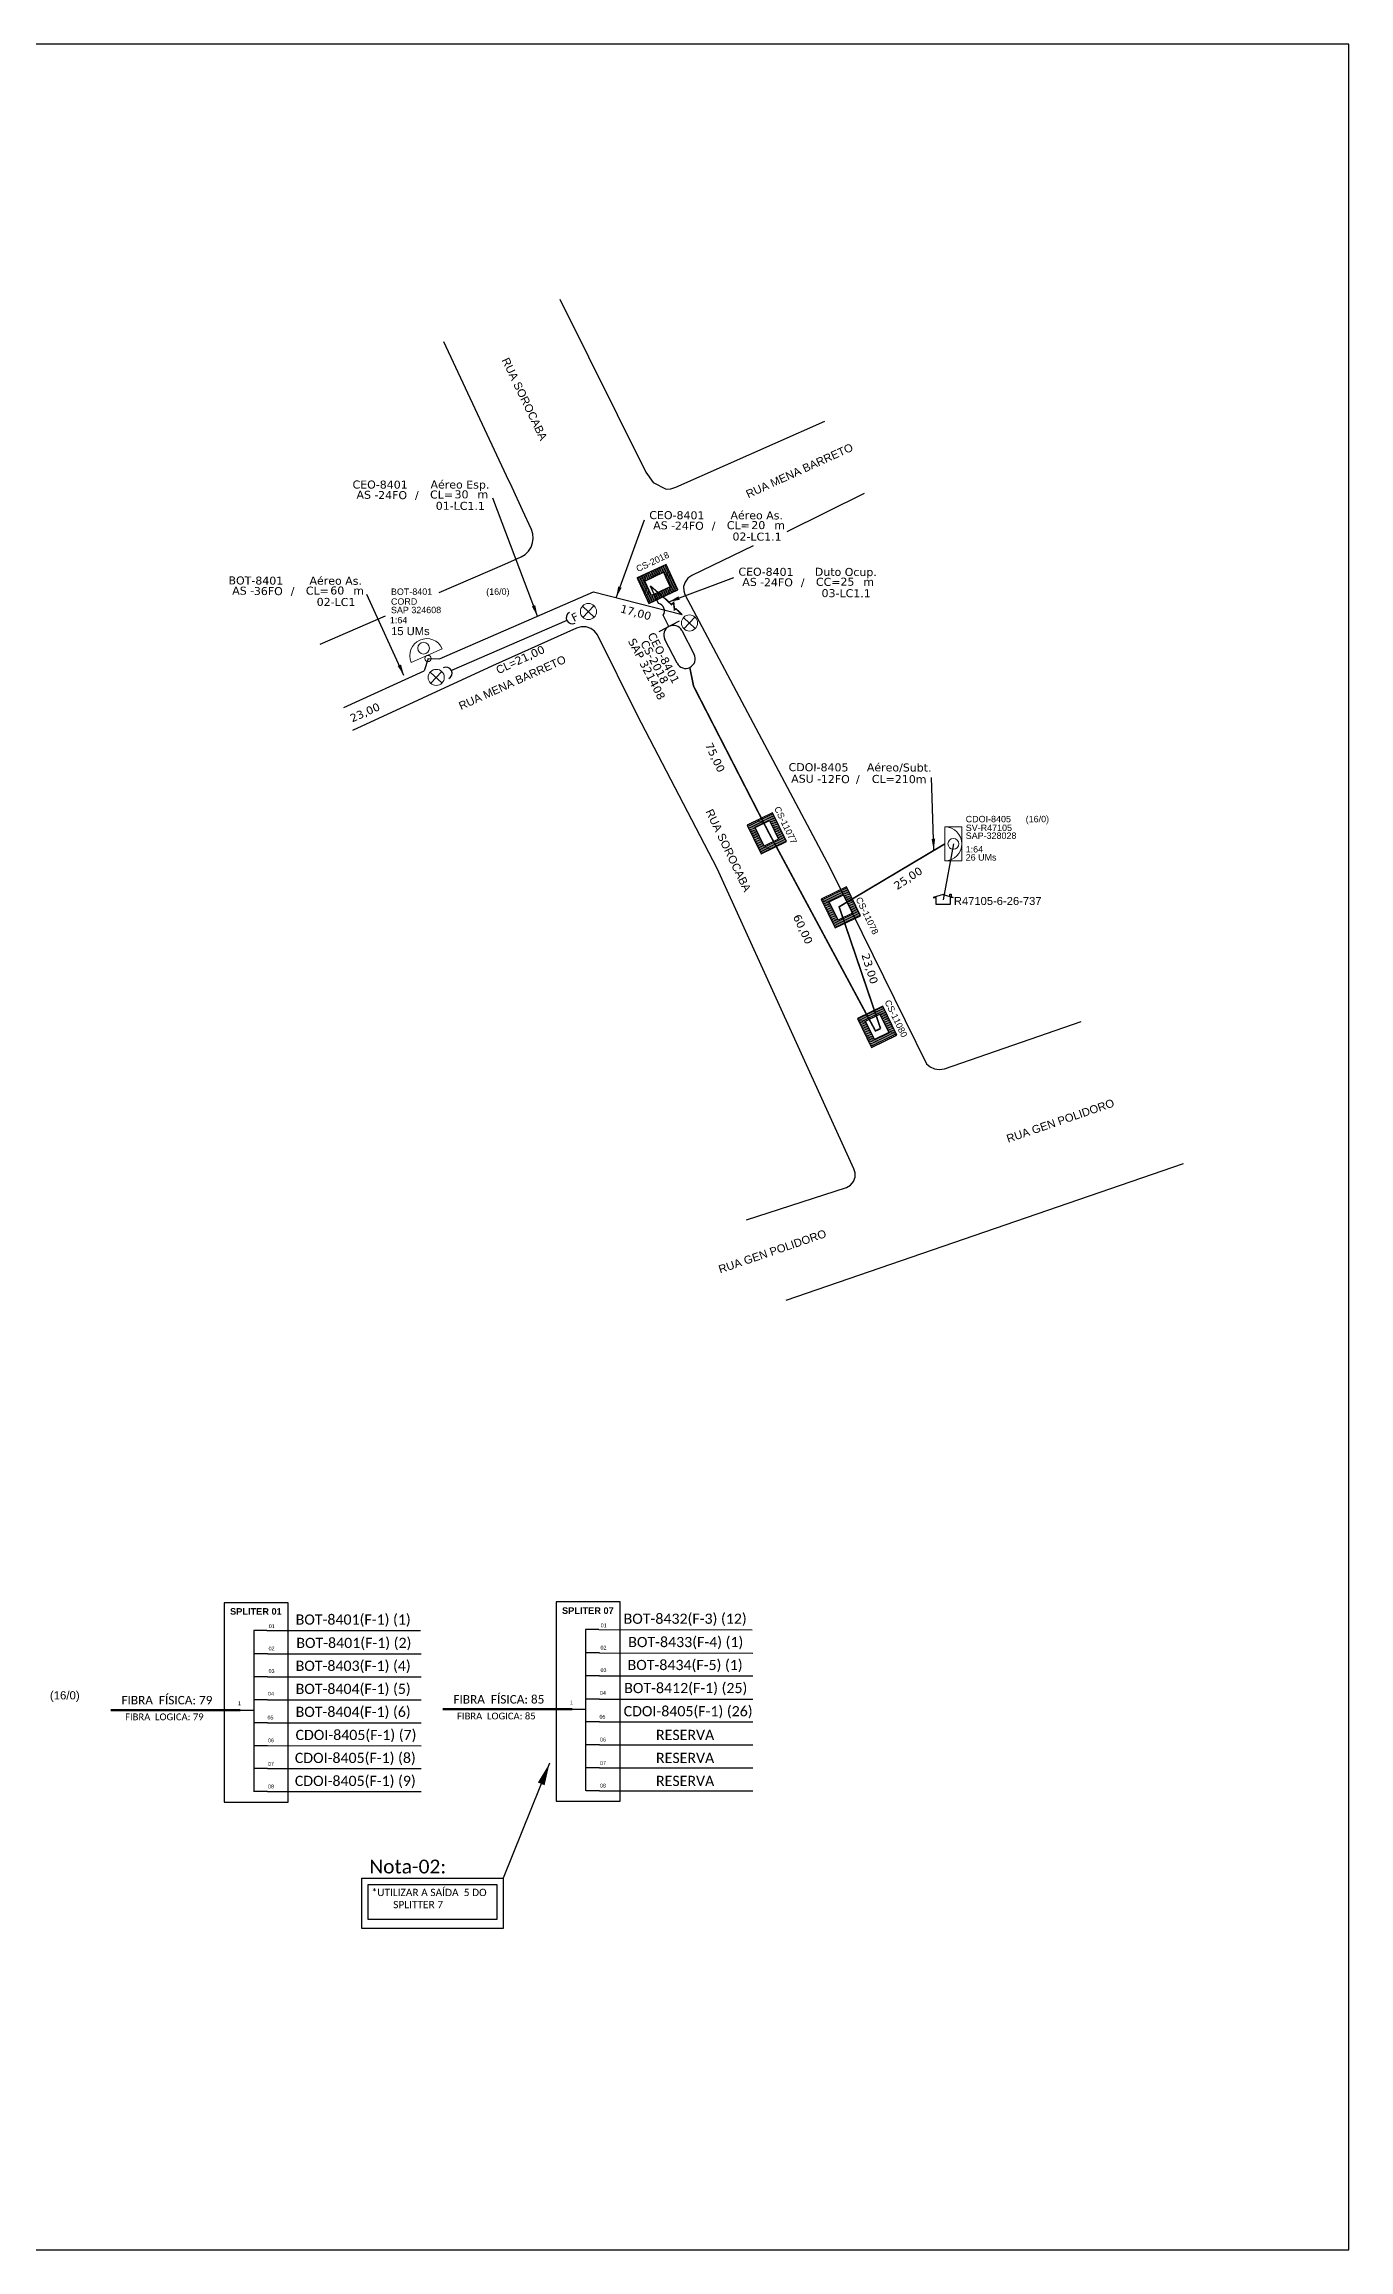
# Model space of a CAD drawing. Extents: x -4 to 837, y 1 to 595.
# Drawn here: x 486 to 837, y 1 to 595 of the extents above; entities that cross this region are included whole.
import ezdxf
from ezdxf.enums import TextEntityAlignment as Align

# ---------------------------------------------------------------- set-up
doc = ezdxf.new("R2010")
doc.units = 0
for name, color, linetype in [('10.1-Caixas Subterrâneas', 5, 'Continuous'), ('20.4-CEOS', 1, 'Continuous'), ('20.5-CEO', 1, 'Continuous'), ('CAP a instalar', 1, 'Continuous'), ('label_cabos', 7, 'Continuous'), ('medidas', 3, 'Continuous'), ('QUADRA', 7, 'Continuous'), ('Subida Lateral', 5, 'Continuous'), ('surveys', 7, 'Continuous'), ('surveys legendas', 7, 'Continuous')]:
    doc.layers.add(name, color=color, linetype=linetype)
for name, color, linetype, lineweight in [('10.4-Postes', 1, 'Continuous', 0), ("20.0-LEGENDA DOS CDO'S", 1, 'Continuous', 0), ('20.1-CDO_INTERIOR', 1, 'Continuous', 0), ('20.2-CDO_POSTE', 1, 'Continuous', 5), ('20.6-CORDOALHA_SUPORTE', 7, 'Continuous', 25), ('CORDOALHA_SUPORTE', 7, 'Continuous', 25), ('Segmento Logradouro Texto', 238, 'Continuous', 0)]:
    doc.layers.add(name, color=color, linetype=linetype, lineweight=lineweight)
doc.layers.add('DROP DE CLIENTE', color=140, linetype='Continuous', plot=False)
doc.styles.add('ARIAL', font='arial.ttf')
doc.styles.add('DIGICADE', font='arial.ttf')
doc.styles.add('MtXpl_Calibri', font='calibri.ttf')
doc.styles.add('ROMANS', font='arial.ttf')
doc.styles.add('siredit', font='verdana.ttf')
doc.styles.add('WMF-Calibri0', font='calibri.ttf')
doc.linetypes.add('FENCELINE1', pattern='A,0.25,-0.1,[133,ltypeshp.shx,S=0.1,R=0,X=-0.1,Y=0],-0.1,1', length=1.45)
doc.dimstyles.new('CC', dxfattribs={"dimtxt": 1, "dimasz": 2, "dimexe": 0.18, "dimexo": 0.0625, "dimgap": 0.09, "dimtad": 0, "dimdec": 0, "dimrnd": 1, "dimzin": 0, "dimdsep": 46, "dimtxsty": 'siredit', "dimblk": 'NONE', "dimcen": 0, "dimse1": 1, "dimse2": 1, "dimsd1": 1, "dimsd2": 1, "dimclrt": 7, "dimadec": 0, "dimazin": 0, "dimtfac": 1, "dimtdec": 0, "dimtofl": 0, "dimtmove": 0, "dimatfit": 3, "dimfxl": 0, "dimtolj": 1, "dimtzin": 0, "dimarcsym": 0})
doc.dimstyles.get("Standard").update_dxf_attribs({"dimtxt": 0.18, "dimasz": 0.18, "dimexe": 0.18, "dimexo": 0.0625, "dimgap": 0.09, "dimtad": 0, "dimtih": 1, "dimtoh": 1, "dimdec": 4, "dimzin": 0, "dimdsep": 46, "dimtxsty": 'Standard', "dimcen": 0.09, "dimadec": 0, "dimazin": 0, "dimtfac": 1, "dimtdec": 4, "dimtofl": 0, "dimtmove": 0, "dimatfit": 3, "dimfxl": 0, "dimtolj": 1, "dimtzin": 0, "dimarcsym": 0})

# ---------------------------------------------------------------- blocks, each defined once
blk = doc.blocks.new('SURVEY_SURVEY')
for p, q in [((0, 0.0000127), (-0.0000126, 0.000009)), ((-0.0000126, 0.000009), (-0.0000086, 0.000009)), ((-0.0000086, 0), (-0.0000086, 0.000009)), ((0.0000086, 0), (-0.0000086, 0)), ((0, 0.0000127), (0.0000126, 0.000009)), ((0.0000084, 0.0000132), (0.0000098, 0.0000132)), ((0.0000084, 0.0000103), (0.0000084, 0.0000132)), ((0.0000126, 0.000009), (0.0000086, 0.000009)), ((0.0000086, 0.000009), (0.0000086, 0)), ((0.0000098, 0.0000132), (0.0000098, 0.0000099))]:
    blk.add_line(p, q)
blk = doc.blocks.new('*X8')
at = {"color": 0, "linetype": 'Continuous'}
for p, q in [((-1.25, 0.34099), (-0.49099, 1.1)), ((-1.25, 0.517767), (-0.667767, 1.1)), ((-1.25, 0.694544), (-0.844544, 1.1)), ((-1.25, 0.87132), (-1.02132, 1.1)), ((-1.25, 1.048097), (-1.198097, 1.1)), ((-1.25, 0.164214), (-0.8035, 0.610714)), ((-1.25, -0.012563), (-0.8035, 0.433937)), ((-1.25, -0.18934), (-0.8035, 0.25716)), ((-1.25, -0.366117), (-0.8035, 0.080383)), ((-0.789214, 0.625), (-0.314214, 1.1)), ((-0.612437, 0.625), (-0.137437, 1.1)), ((-0.43566, 0.625), (0.03934, 1.1)), ((-0.258883, 0.625), (0.216117, 1.1)), ((-0.082107, 0.625), (0.392893, 1.1)), ((0.09467, 0.625), (0.56967, 1.1)), ((0.271447, 0.625), (0.746447, 1.1)), ((0.448223, 0.625), (0.923223, 1.1)), ((0.625, 0.625), (1.1, 1.1)), ((0.801777, 0.625), (1.25, 1.073223)), ((0.8035, 0.449947), (1.25, 0.896447)), ((0.8035, 0.27317), (1.25, 0.71967)), ((0.8035, 0.096393), (1.25, 0.542893)), ((0.8035, -0.080383), (1.25, 0.366117)), ((0.8035, -0.25716), (1.25, 0.18934)), ((0.8035, -0.433937), (1.25, 0.012563)), ((-1.25, -0.542893), (-0.8035, -0.096393)), ((-1.25, -0.71967), (-0.8035, -0.27317)), ((-1.25, -0.896447), (-0.8035, -0.449947)), ((-1.25, -1.073223), (-0.801777, -0.625)), ((-1.1, -1.1), (-0.625, -0.625)), ((-0.923223, -1.1), (-0.448223, -0.625)), ((-0.746447, -1.1), (-0.271447, -0.625)), ((-0.56967, -1.1), (-0.09467, -0.625)), ((-0.392893, -1.1), (0.082107, -0.625)), ((-0.216117, -1.1), (0.258883, -0.625)), ((-0.03934, -1.1), (0.43566, -0.625)), ((0.137437, -1.1), (0.612437, -0.625)), ((0.314214, -1.1), (0.789214, -0.625)), ((0.49099, -1.1), (1.25, -0.34099)), ((0.667767, -1.1), (1.25, -0.517767)), ((0.8035, -0.610714), (1.25, -0.164214)), ((0.844544, -1.1), (1.25, -0.694544)), ((1.02132, -1.1), (1.25, -0.87132)), ((1.198097, -1.1), (1.25, -1.048097))]:
    blk.add_line(p, q, dxfattribs=at)
blk = doc.blocks.new('MANHOLE_MQ')
at = {"color": 0, "linetype": 'Continuous'}
for p, q in [((0.00000623, 0.00000569), (-0.00000627, 0.00000569)), ((-0.00000627, 0.00000569), (-0.00000627, -0.00000531)), ((-0.00000404, 0.00000331), (0.00000399, 0.00000331)), ((-0.00000404, -0.00000294), (-0.00000404, 0.00000331)), ((0.00000399, 0.00000331), (0.00000399, -0.00000294)), ((0.00000623, -0.00000531), (0.00000623, 0.00000569)), ((-0.00000627, -0.00000531), (0.00000623, -0.00000531)), ((0.00000399, -0.00000294), (-0.00000404, -0.00000294)), ((0.00000399, -0.00000294), (0.00000399, -0.00000294))]:
    blk.add_line(p, q, dxfattribs=at)
at = {"color": 0, "linetype": 'Continuous', "xscale": 5e-06, "yscale": 5e-06, "zscale": 1e-05}
blk.add_blockref('*X8', (-0.00000002, 0.00000019), dxfattribs=at)
blk = doc.blocks.new('Inst CDOE-16 CAIXA DIST OPT CDOE 48F_16D C_SPL_2_1_8')
at = {"layer": "20.0-LEGENDA DOS CDO'S", "color": 0, "style": 'ARIAL'}
for tag, p, height in [('FID', (0.12, 5.25), 0.8), ('SAP', (0.12, 2.96), 0.8), ('CORDOALHA', (0.12, 4.02), 0.8), ('1:XX', (-0.01, 1.7), 0.8), ('UMS', (0.14, 0.22), 1)]:
    blk.add_attdef(tag, p, '', height=height, rotation=0.118, dxfattribs=at)
at = {"layer": "20.0-LEGENDA DOS CDO'S", "color": 0}
for tag, p, style, flags in [('ID_ATIVIDADE', (0.12, 6.47), 'ARIAL', 3), ('FATOR', (7.92, 6.47), 'ARIAL', 1), ('QTDE', (0.1, -1.17), 'DIGICADE', 3)]:
    blk.add_attdef(tag, p, '', height=0.8, rotation=0.118, dxfattribs=dict(at, style=style, flags=flags))
at = {"layer": "20.0-LEGENDA DOS CDO'S", "color": 0, "style": 'ARIAL'}
blk.add_attdef('FIBRAS_UTILIZADAS', text='', height=0.8, rotation=0.118, dxfattribs=at).set_placement((13.48, 5.26), align=Align.CENTER)
blk = doc.blocks.new('Inst CORD ALUMINIO 4.8 MM 3F(sem recursos)')
at = {"layer": '20.6-CORDOALHA_SUPORTE', "color": 0, "lineweight": 0, "style": 'ROMANS'}
blk.add_attdef('LANCE', text='', height=1, dxfattribs=at).set_placement((-0.54, -2.21), align=Align.RIGHT)
at = {"layer": '20.6-CORDOALHA_SUPORTE', "color": 0, "style": 'siredit'}
blk.add_attdef('QTDE', (-0.54, -2.21), '', height=1, rotation=359.69, dxfattribs=at)
at = {"layer": '20.6-CORDOALHA_SUPORTE', "color": 0, "lineweight": 0, "style": 'ROMANS'}
for tag, p, flags in [('FATOR', (-5.2, -4.44), 3), ('FID', (-5.2, -8.9), 1), ('ID_ATIVIDADE', (-5.2, -6.67), 3)]:
    blk.add_attdef(tag, p, '', height=1, dxfattribs=dict(at, flags=flags))
blk = doc.blocks.new('*U68')
at = {"color": 0}
blk.add_line((2.14, -0.58), (-2.1, -0.68), dxfattribs=at)
for centre, radius in [((0, 0.38), 0.733), ((0.03, -1.03), 0.393)]:
    blk.add_circle(centre, radius, dxfattribs=at)
blk.add_arc((0.02, -0.63), 2.12, 1.3782, 181.3782, dxfattribs=at)
blk = doc.blocks.new('Inst CB ESP CFOA-SM-AS-80-TS-24')
at = {"layer": 'label_cabos', "color": 0, "style": 'siredit'}
for tag, flags, p in [('ID_ATIVIDADE', 3, (1.31, 2.67)), ('FATOR', 1, (11.56, 2.55))]:
    blk.add_attdef(tag, text='', height=1, rotation=359.69, dxfattribs=dict(at, flags=flags)).set_placement(p, align=Align.MIDDLE_CENTER)
for tag, p in [('TIPO_CABO', (1.76, 0)), ('DESTINO_CABO', (3.13, 1.26)), ('CABO', (4.69, -0.05)), ('/', (7.71, -0.05)), ('LANCE', (10.81, 0)), ('TIPO_CABO', (13.11, 1.24)), ('UND', (15.96, 0)), ('FID', (13.15, -1.41))]:
    blk.add_attdef(tag, text='', height=1, rotation=359.69, dxfattribs=at).set_placement(p, align=Align.MIDDLE_CENTER)
blk.add_attdef('QTDE', (12.43, -0.47), '', height=1, rotation=359.69, dxfattribs=at)
blk = doc.blocks.new('Inst CB AS CFOA-SM-AS-80-TS-24')
at = {"layer": 'label_cabos', "color": 0, "style": 'siredit'}
for tag, flags, p in [('ID_ATIVIDADE', 3, (1.31, 2.67)), ('FATOR', 1, (11.56, 2.55))]:
    blk.add_attdef(tag, text='', height=1, rotation=359.69, dxfattribs=dict(at, flags=flags)).set_placement(p, align=Align.MIDDLE_CENTER)
for tag, p in [('TIPO_CABO', (1.76, 0)), ('DESTINO_CABO', (3.13, 1.26)), ('CABO', (4.69, -0.05)), ('/', (7.71, -0.05)), ('LANCE', (10.81, 0)), ('TIPO_CABO', (13.11, 1.24)), ('UND', (15.96, 0)), ('FID', (13.15, -1.41))]:
    blk.add_attdef(tag, text='', height=1, rotation=359.69, dxfattribs=at).set_placement(p, align=Align.MIDDLE_CENTER)
blk.add_attdef('QTDE', (12.43, -0.47), '', height=1, rotation=359.69, dxfattribs=at)
blk = doc.blocks.new('Inst CB DT OCUP CFOA-SM-AS-80-TS-24')
at = {"layer": 'label_cabos', "color": 0, "style": 'siredit'}
for tag, flags, p in [('ID_ATIVIDADE', 3, (1.31, 2.67)), ('FATOR', 1, (11.56, 2.55))]:
    blk.add_attdef(tag, text='', height=1, rotation=359.69, dxfattribs=dict(at, flags=flags)).set_placement(p, align=Align.MIDDLE_CENTER)
for tag, p in [('TIPO_CABO', (1.76, 0)), ('DESTINO_CABO', (3.13, 1.26)), ('CABO', (4.69, -0.05)), ('/', (7.71, -0.05)), ('LANCE', (10.91, 0)), ('TIPO_CABO', (13.11, 1.24)), ('UND', (15.96, 0)), ('FID', (13.15, -1.41))]:
    blk.add_attdef(tag, text='', height=1, rotation=359.69, dxfattribs=at).set_placement(p, align=Align.MIDDLE_CENTER)
blk.add_attdef('QTDE', (12.43, -0.47), '', height=1, rotation=359.69, dxfattribs=at)
blk = doc.blocks.new('Inst CB AS CFOA-SM-AS-80-TS-36')
at = {"layer": 'label_cabos', "color": 0, "style": 'siredit'}
for tag, flags, p in [('ID_ATIVIDADE', 3, (1.31, 2.67)), ('FATOR', 1, (11.56, 2.55))]:
    blk.add_attdef(tag, text='', height=1, rotation=359.69, dxfattribs=dict(at, flags=flags)).set_placement(p, align=Align.MIDDLE_CENTER)
for tag, p in [('TIPO_CABO', (1.76, 0)), ('DESTINO_CABO', (3.13, 1.26)), ('CABO', (4.69, -0.05)), ('/', (7.71, -0.05)), ('LANCE', (10.81, 0)), ('TIPO_CABO', (13.11, 1.24)), ('UND', (15.96, 0)), ('FID', (13.15, -1.41))]:
    blk.add_attdef(tag, text='', height=1, rotation=359.69, dxfattribs=at).set_placement(p, align=Align.MIDDLE_CENTER)
blk.add_attdef('QTDE', (12.43, -0.47), '', height=1, rotation=359.69, dxfattribs=at)
blk = doc.blocks.new('_None')
blk = doc.blocks.new('LEGENDA DOS CABOS')
at = {"layer": 'label_cabos', "color": 0, "style": 'siredit'}
for tag, p in [('TIPO_CABO', (2.74, 0.52)), ('ID', (4.24, 1.63)), ('CABO', (6.16, 0.47)), ('/', (9.19, 0.47)), ('METROS', (14.36, 0.47)), ('XX', (14.31, 1.67))]:
    blk.add_attdef(tag, text='', height=1, rotation=359.69, dxfattribs=at).set_placement(p, align=Align.MIDDLE_CENTER)
blk = doc.blocks.new('POLE_POLE')
at = {"color": 1}
for p, q in [((-0.0000033, 0.0000125), (0.0000083, 0.0000017)), ((0.0000079, 0.0000128), (-0.0000029, 0.0000013))]:
    blk.add_line(p, q, dxfattribs=at)
blk.add_circle((0.0000026, 0.0000072), 0.00000805, dxfattribs=at)

msp = doc.modelspace()

# ---------------------------------------------------------------- linework, layer by layer
for p, q in [((837.17, 595.26), (-3.83, 595.26)), ((837.17, 1.26), (837.17, 595.26)), ((-3.83, 1.26), (837.17, 1.26))]:
    msp.add_line(p, q)
at = {"color": 7, "linetype": 'Continuous'}
for p, q in [((542.23, 168.06), (542.23, 124.63)), ((545.74, 168.06), (542.23, 168.06)), ((631.62, 168.29), (631.62, 124.86)), ((635.14, 168.29), (631.62, 168.29)), ((545.92, 161.78), (542.4, 161.78)), ((635.32, 162), (631.8, 162)), ((545.92, 155.59), (542.4, 155.59)), ((635.32, 155.81), (631.8, 155.81)), ((545.92, 149.36), (542.4, 149.36)), ((635.32, 149.59), (631.8, 149.59)), ((538.58, 146.63), (542.21, 146.63)), ((545.92, 143.2), (542.4, 143.2)), ((627.97, 146.86), (631.61, 146.86)), ((635.32, 143.43), (631.8, 143.43)), ((545.92, 137.04), (542.4, 137.04)), ((635.32, 137.26), (631.8, 137.26)), ((545.92, 130.85), (542.4, 130.85)), ((635.32, 131.07), (631.8, 131.07)), ((635.32, 124.89), (631.8, 124.89)), ((545.92, 124.67), (542.4, 124.67))]:
    msp.add_line(p, q, dxfattribs=at)
at = {"color": 10, "linetype": 'Continuous'}
for p, q in [((545.74, 168.06), (587.12, 168.05)), ((635.14, 168.29), (676.51, 168.27)), ((545.92, 161.78), (587.29, 161.76)), ((635.32, 162), (676.69, 161.99)), ((545.92, 155.6), (587.29, 155.59)), ((635.32, 155.82), (676.69, 155.81)), ((545.92, 149.38), (587.29, 149.38)), ((635.32, 149.6), (676.69, 149.6)), ((545.92, 143.21), (587.29, 143.2)), ((635.32, 143.44), (676.69, 143.43)), ((545.92, 137.05), (587.29, 137.04)), ((635.32, 137.27), (676.69, 137.26)), ((545.92, 130.86), (587.29, 130.85)), ((635.32, 131.08), (676.69, 131.07)), ((635.32, 124.89), (676.69, 124.88)), ((545.92, 124.67), (587.29, 124.66))]:
    msp.add_line(p, q, dxfattribs=at)
at = {"color": 1, "linetype": 'Continuous', "lineweight": 60}
for p, q in [((538.58, 146.63), (503.79, 146.63)), ((627.97, 146.86), (593.19, 146.86))]:
    msp.add_line(p, q, dxfattribs=at)
at = {"color": 7}
for points in [[(534.26, 121.85), (551.54, 121.85), (551.54, 175.51), (534.26, 175.51)], [(623.65, 122.07), (640.93, 122.07), (640.93, 175.73), (623.65, 175.73)]]:
    msp.add_lwpolyline(points, close=True, dxfattribs=at)
at = {"color": 1}
for points in [[(571.36, 101.36), (609.38, 101.36), (609.38, 87.82), (571.36, 87.82)], [(573.05, 99.68), (607.7, 99.68), (607.7, 90.2), (573.05, 90.2)]]:
    msp.add_lwpolyline(points, close=True, dxfattribs=at)
at = {"layer": '20.1-CDO_INTERIOR', "color": 1, "lineweight": 18}
msp.add_lwpolyline([(732.94, 375.31), (732.94, 384.47), (728.36, 384.47), (728.36, 375.31)], close=True, dxfattribs=at)
msp.add_circle((730.65, 379.89), 1.47, dxfattribs=at)
msp.add_arc((728.36, 379.89), 4.58, 270.04041, 90.04041, dxfattribs=at)
at = {"layer": '20.5-CEO', "color": 5}
for p, q in [((656.25, 428.54), (652.94, 434.97)), ((657.52, 437.33), (660.84, 430.9))]:
    msp.add_line(p, q, dxfattribs=at)
msp.add_lwpolyline([(656.81, 439.86), (651.29, 437.02)], dxfattribs=at)
for centre, start, end in [((655.23, 436.15), 27.24393, 207.24393), ((658.54, 429.72), 207.24393, 27.24393)]:
    msp.add_arc(centre, 2.58, start, end, dxfattribs=at)
at = {"layer": 'CAP a instalar', "color": 7, "linetype": 'FENCELINE1', "ltscale": 5}
for p, q in [((592.29, 429.76), (633.77, 447.73)), ((633.77, 447.73), (657.63, 441.64)), ((653.24, 445.72), (649.12, 449.26)), ((651.28, 444.62), (649.12, 449.26)), ((654.05, 438.44), (652.52, 441.48)), ((657.63, 441.64), (657.63, 441.64)), ((589.18, 429.81), (588.14, 426.48)), ((589.18, 429.81), (592.29, 429.76)), ((566.5, 416.59), (588.14, 426.48))]:
    msp.add_line(p, q, dxfattribs=at)
at = {"layer": 'CAP a instalar', "linetype": 'FENCELINE1', "ltscale": 5, "const_width": 0.431}
for points in [[(659.67, 427.4), (660.68, 422.37), (680.74, 383.29), (709.67, 329.52), (711.05, 330.15)], [(711.05, 330.15), (711.05, 330.15), (699.89, 362.94), (728.36, 379.89)]]:
    msp.add_lwpolyline(points, dxfattribs=at)
at = {"layer": 'CAP a instalar', "color": 7, "linetype": 'FENCELINE1', "ltscale": 5}
msp.add_arc((650.82, 442.62), 2.04, 326.00009, 77.00527, dxfattribs=at)
at = {"layer": 'CORDOALHA_SUPORTE'}
msp.add_line((626.59, 440), (595.49, 426.59), dxfattribs=at)
for centre, start, end in [((628.04, 440.76), 117.62633, 297.62633), ((594.02, 425.86), 296.62753, 116.62753)]:
    msp.add_arc(centre, 1.64, start, end, dxfattribs=at)
at = {"layer": 'DROP DE CLIENTE'}
msp.add_lwpolyline([(730.65, 379.89), (727.87, 364.8)], dxfattribs=at)
at = {"layer": 'QUADRA'}
for points in [[(624.68, 526.6), (647.86, 479.99), (649.83, 477.21), (653.28, 475.4), (654.56, 475.53), (655.94, 475.96), (696.03, 493.72)], [(674.92, 278.64), (701.83, 287.33), (702.91, 288), (703.72, 288.97), (704.17, 290.12), (704.22, 291.33), (703.89, 292.41), (667.03, 373.22), (645.52, 414.65), (634.81, 436.15), (634.04, 437.15), (633, 437.88), (631.75, 438.3), (630.45, 438.32), (629.17, 437.96), (606.55, 427.79), (568.82, 410.44)]]:
    msp.add_lwpolyline(points, dxfattribs=at)
at = {"layer": 'QUADRA', "color": 4}
for points in [[(624.68, 526.6), (647.86, 479.99), (649.83, 477.21), (653.28, 475.4), (654.56, 475.53), (655.94, 475.96), (696.03, 493.72)], [(610.34, 478.99), (593.39, 515.05)], [(592.17, 447.55), (609.88, 455.21), (614.27, 457.15), (615.33, 457.84), (616.24, 458.75), (616.92, 459.79), (617.35, 460.94), (617.5, 462.15), (617.4, 463.37), (617.01, 464.54), (614.62, 469.75), (611.81, 475.86), (610.34, 478.99)], [(706.63, 474.27), (685.83, 463.95)], [(676.73, 460.11), (660.21, 452.13), (659.15, 451.4), (658.41, 450.39), (658, 449.24), (658.02, 448.02), (658.35, 447.07), (658.35, 447.07), (697.35, 373.56), (723.43, 320.68)], [(560.08, 433.68), (577.75, 441.32)], [(674.92, 278.64), (701.83, 287.33), (702.91, 288), (703.72, 288.97), (704.17, 290.12), (704.22, 291.33), (703.89, 292.41), (667.03, 373.22), (645.52, 414.65), (634.81, 436.15), (634.04, 437.15), (633, 437.88), (631.75, 438.3), (630.45, 438.32), (629.17, 437.96), (606.55, 427.79), (568.82, 410.44)], [(723.43, 320.68), (723.43, 320.68), (724.37, 319.84), (725.53, 319.28), (726.84, 319.1), (728.26, 319.35), (765.07, 332.05)], [(792.57, 293.72), (685.55, 256.9)]]:
    msp.add_lwpolyline(points, dxfattribs=at)
at = {"layer": 'Subida Lateral', "color": 5, "const_width": 0.431}
msp.add_lwpolyline([(653.24, 445.74), (654.73, 444.34), (655.32, 444.87), (655.54, 442.93), (655.93, 443.19), (657.59, 441.62)], dxfattribs=at)

# ---------------------------------------------------------------- block references
at = {"color": 3, "lineweight": 0, "xscale": 2.155198647187053, "yscale": 2.155198647187053, "zscale": 2.155198647187053, "rotation": 25.25316339457389}
msp.add_blockref('Inst CORD ALUMINIO 4.8 MM 3F(sem recursos)', (612.22, 432.74), dxfattribs=at).add_auto_attribs({'QTDE': '21,00', 'LANCE': 'CL='})
at = {"layer": '10.1-Caixas Subterrâneas', "color": 30, "xscale": 689205.7044386644}
for p, yscale, zscale, rotation in [((651.04, 449.79), 689205.7044386646, 689205.7044386644, 25.03790288211965), ((680.52, 382.79), 689205.7044386645, 689205.7044386645, 115.8011527162112), ((700.45, 362.84), 689205.7044386645, 689205.7044386645, 115.8011527162112), ((710.25, 330.69), 689205.7044386645, 689205.7044386645, 115.8011527162112)]:
    msp.add_blockref('MANHOLE_MQ', p, dxfattribs=dict(at, yscale=yscale, zscale=zscale, rotation=rotation))
at = {"layer": '10.4-Postes', "xscale": 270100.2695920331, "yscale": 270100.2695920331, "zscale": 270100.2695920331}
for p in [(631.67, 440.51), (658.88, 437.44), (590.68, 422.77)]:
    msp.add_blockref('POLE_POLE', p, dxfattribs=at)
at = {"layer": "20.0-LEGENDA DOS CDO'S", "color": 7, "lineweight": 0, "xscale": 2.155198647187053, "yscale": 2.155198647187053, "zscale": 2.155198647187053}
msp.add_blockref('Inst CDOE-16 CAIXA DIST OPT CDOE 48F_16D C_SPL_2_1_8', (578.93, 435.62), dxfattribs=at).add_auto_attribs({'FID': 'BOT-8401', 'CORDOALHA': 'CORD', 'SAP': 'SAP 324608', '1:XX': '1:64', 'UMS': '15 UMs', 'FIBRAS_UTILIZADAS': '(16/0)'})
at = {"layer": '20.2-CDO_POSTE', "color": 7, "xscale": 2.155198647187053, "yscale": 2.155198647187053, "zscale": 2.155198647187053, "rotation": 22.47566688143282}
msp.add_blockref('*U68', (588.28, 431.83), dxfattribs=at)
at = {"layer": 'label_cabos'}
ref = msp.add_blockref('Inst CB ESP CFOA-SM-AS-80-TS-24', (569.53, 473.9), dxfattribs=dict(at, xscale=2.155198647187053, yscale=2.155198647187053, zscale=2.155198647187053, rotation=0.1315642785740554))
ref.add_attrib('DESTINO_CABO', 'CEO-8401', dxfattribs={"color": 0, "height": 2.155, "rotation": 359.82157, "style": 'siredit'}).set_placement((576.27, 476.64), align=Align.MIDDLE_CENTER)
ref.add_attrib('TIPO_CABO', 'Aéreo Esp.', dxfattribs={"color": 0, "height": 2.155, "rotation": 359.82157, "style": 'siredit'}).set_placement((597.77, 476.65), align=Align.MIDDLE_CENTER)
ref.add_attrib('CABO', '24FO', dxfattribs={"color": 0, "height": 2.155, "rotation": 359.82157, "style": 'siredit'}).set_placement((579.63, 473.81), align=Align.MIDDLE_CENTER)
ref.add_attrib('/', '/', dxfattribs={"color": 0, "height": 2.16, "rotation": 359.82157, "style": 'siredit'}).set_placement((586.15, 473.83), align=Align.MIDDLE_CENTER)
ref.add_attrib('TIPO_CABO', 'AS - ', dxfattribs={"color": 0, "height": 2.155, "rotation": 359.82157, "style": 'siredit'}).set_placement((573.33, 473.9), align=Align.MIDDLE_CENTER)
ref.add_attrib('FID', '01-LC1.1', dxfattribs={"color": 0, "height": 2.155, "rotation": 359.82157, "style": 'siredit'}).set_placement((597.87, 470.92), align=Align.MIDDLE_CENTER)
ref.add_attrib('LANCE', 'CL=', dxfattribs={"color": 0, "height": 2.155, "rotation": 359.82157, "style": 'siredit'}).set_placement((592.82, 473.96), align=Align.MIDDLE_CENTER)
ref.add_attrib('QTDE', '30', (596.32, 472.94), dxfattribs={"color": 0, "height": 2.155, "rotation": 359.82157, "style": 'siredit'})
ref.add_attrib('UND', 'm', dxfattribs={"color": 0, "height": 2.16, "rotation": 359.82157, "style": 'siredit'}).set_placement((603.93, 473.99), align=Align.MIDDLE_CENTER)
ref = msp.add_blockref('Inst CB AS CFOA-SM-AS-80-TS-24', (649.44, 465.68), dxfattribs=dict(at, xscale=2.155198647187053, yscale=2.155198647187053, zscale=2.155198647187053))
ref.add_attrib('DESTINO_CABO', 'CEO-8401', dxfattribs={"color": 0, "height": 2.155, "rotation": 359.69001, "style": 'siredit'}).set_placement((656.19, 468.4), align=Align.MIDDLE_CENTER)
ref.add_attrib('TIPO_CABO', 'Aéreo As.', dxfattribs={"color": 0, "height": 2.155, "rotation": 359.69001, "style": 'siredit'}).set_placement((677.69, 468.37), align=Align.MIDDLE_CENTER)
ref.add_attrib('CABO', '24FO', dxfattribs={"color": 0, "height": 2.155, "rotation": 359.69001, "style": 'siredit'}).set_placement((659.54, 465.57), align=Align.MIDDLE_CENTER)
ref.add_attrib('/', '/', dxfattribs={"color": 0, "height": 2.16, "rotation": 359.69001, "style": 'siredit'}).set_placement((666.07, 465.57), align=Align.MIDDLE_CENTER)
ref.add_attrib('TIPO_CABO', 'AS - ', dxfattribs={"color": 0, "height": 2.155, "rotation": 359.69001, "style": 'siredit'}).set_placement((653.24, 465.67), align=Align.MIDDLE_CENTER)
ref.add_attrib('FID', '02-LC1.1', dxfattribs={"color": 0, "height": 2.155, "rotation": 359.69001, "style": 'siredit'}).set_placement((677.78, 462.63), align=Align.MIDDLE_CENTER)
ref.add_attrib('LANCE', 'CL=', dxfattribs={"color": 0, "height": 2.155, "rotation": 359.69001, "style": 'siredit'}).set_placement((672.74, 465.69), align=Align.MIDDLE_CENTER)
ref.add_attrib('QTDE', '20', (676.23, 464.66), dxfattribs={"color": 0, "height": 2.155, "rotation": 359.69001, "style": 'siredit'})
ref.add_attrib('UND', 'm', dxfattribs={"color": 0, "height": 2.16, "rotation": 359.69001, "style": 'siredit'}).set_placement((683.85, 465.69), align=Align.MIDDLE_CENTER)
at = {"layer": 'label_cabos', "color": 0, "lineweight": 0}
ref = msp.add_blockref('Inst CB AS CFOA-SM-AS-80-TS-36', (536.06, 448.08), dxfattribs=dict(at, xscale=2.155198647187053, yscale=2.155198647187053, zscale=2.155198647187053))
ref.add_attrib('DESTINO_CABO', 'BOT-8401', dxfattribs={"color": 0, "height": 2.155, "rotation": 359.69001, "style": 'siredit'}).set_placement((542.81, 450.8), align=Align.MIDDLE_CENTER)
ref.add_attrib('TIPO_CABO', 'Aéreo As.', dxfattribs={"color": 0, "height": 2.155, "rotation": 359.69001, "style": 'siredit'}).set_placement((564.31, 450.76), align=Align.MIDDLE_CENTER)
ref.add_attrib('CABO', '36FO', dxfattribs={"color": 0, "height": 2.155, "rotation": 359.69001, "style": 'siredit'}).set_placement((546.16, 447.97), align=Align.MIDDLE_CENTER)
ref.add_attrib('/', '/', dxfattribs={"color": 0, "height": 2.16, "rotation": 359.69001, "style": 'siredit'}).set_placement((552.69, 447.97), align=Align.MIDDLE_CENTER)
ref.add_attrib('TIPO_CABO', 'AS - ', dxfattribs={"color": 0, "height": 2.155, "rotation": 359.69001, "style": 'siredit'}).set_placement((539.86, 448.07), align=Align.MIDDLE_CENTER)
ref.add_attrib('FID', '02-LC1', dxfattribs={"color": 0, "height": 2.155, "rotation": 359.69001, "style": 'siredit'}).set_placement((564.4, 445.03), align=Align.MIDDLE_CENTER)
ref.add_attrib('LANCE', 'CL=', dxfattribs={"color": 0, "height": 2.155, "rotation": 359.69001, "style": 'siredit'}).set_placement((559.36, 448.08), align=Align.MIDDLE_CENTER)
ref.add_attrib('QTDE', '60', (562.85, 447.06), dxfattribs={"color": 0, "height": 2.155, "rotation": 359.69001, "style": 'siredit'})
ref.add_attrib('UND', 'm', dxfattribs={"color": 0, "height": 2.16, "rotation": 359.69001, "style": 'siredit'}).set_placement((570.47, 448.08), align=Align.MIDDLE_CENTER)
ref = msp.add_blockref('Inst CB DT OCUP CFOA-SM-AS-80-TS-24', (673.44, 450.44), dxfattribs=dict(at, xscale=2.155198647187053, yscale=2.155198647187053, zscale=2.155198647187053))
ref.add_attrib('DESTINO_CABO', 'CEO-8401', dxfattribs={"color": 0, "height": 2.155, "rotation": 359.69001, "style": 'siredit'}).set_placement((680.19, 453.16), align=Align.MIDDLE_CENTER)
ref.add_attrib('CABO', '24FO', dxfattribs={"color": 0, "height": 2.155, "rotation": 359.69001, "style": 'siredit'}).set_placement((683.54, 450.33), align=Align.MIDDLE_CENTER)
ref.add_attrib('TIPO_CABO', 'Duto Ocup.', dxfattribs={"color": 0, "height": 2.155, "rotation": 359.69001, "style": 'siredit'}).set_placement((701.69, 453.12), align=Align.MIDDLE_CENTER)
ref.add_attrib('/', '/', dxfattribs={"color": 0, "height": 2.16, "rotation": 359.69001, "style": 'siredit'}).set_placement((690.07, 450.33), align=Align.MIDDLE_CENTER)
ref.add_attrib('TIPO_CABO', 'AS - ', dxfattribs={"color": 0, "height": 2.155, "rotation": 359.69001, "style": 'siredit'}).set_placement((677.24, 450.43), align=Align.MIDDLE_CENTER)
ref.add_attrib('FID', '03-LC1.1', dxfattribs={"color": 0, "height": 2.155, "rotation": 359.69001, "style": 'siredit'}).set_placement((701.78, 447.39), align=Align.MIDDLE_CENTER)
ref.add_attrib('LANCE', 'CC=', dxfattribs={"color": 0, "height": 2.155, "rotation": 359.69001, "style": 'siredit'}).set_placement((696.95, 450.44), align=Align.MIDDLE_CENTER)
ref.add_attrib('QTDE', '25', (700.23, 449.42), dxfattribs={"color": 0, "height": 2.155, "rotation": 359.69001, "style": 'siredit'})
ref.add_attrib('UND', 'm', dxfattribs={"color": 0, "height": 2.16, "rotation": 359.69001, "style": 'siredit'}).set_placement((707.85, 450.44), align=Align.MIDDLE_CENTER)
ref = msp.add_blockref('LEGENDA DOS CABOS', (685.1, 396.32), dxfattribs=dict(at, xscale=2.155198647187053, yscale=2.155198647187053, zscale=2.155198647187053))
ref.add_attrib('ID', 'CDOI-8405', dxfattribs={"color": 0, "height": 2.155, "rotation": 359.69001, "style": 'siredit'}).set_placement((694.34, 400.52), align=Align.MIDDLE_CENTER)
ref.add_attrib('CABO', ' 12FO', dxfattribs={"color": 0, "height": 2.155, "rotation": 359.69001, "style": 'siredit'}).set_placement((698.39, 397.34), align=Align.MIDDLE_CENTER)
ref.add_attrib('METROS', 'CL=210m', dxfattribs={"color": 0, "height": 2.155, "rotation": 359.69001, "style": 'siredit'}).set_placement((716.05, 397.34), align=Align.MIDDLE_CENTER)
ref.add_attrib('XX', 'Aéreo/Subt.', dxfattribs={"color": 0, "height": 2.1552, "rotation": 359.69001, "style": 'siredit'}).set_placement((716.06, 400.47), align=Align.MIDDLE_CENTER)
ref.add_attrib('/', '/', dxfattribs={"color": 0, "height": 2.16, "rotation": 359.69001, "style": 'siredit'}).set_placement((704.91, 397.34), align=Align.MIDDLE_CENTER)
ref.add_attrib('TIPO_CABO', 'ASU -', dxfattribs={"color": 0, "height": 2.155, "rotation": 359.69001, "style": 'siredit'}).set_placement((691.01, 397.44), align=Align.MIDDLE_CENTER)
at = {"layer": 'surveys', "color": 255, "xscale": 215519.8647187053, "yscale": 215519.8647187053, "zscale": 215519.8647187053}
msp.add_blockref('SURVEY_SURVEY', (727.91, 363.52), dxfattribs=at)

# ---------------------------------------------------------------- texts
at = {"color": 1}
for s, height, style, p in [('CDOI-8405(F-1) (26)', 2.7432, 'MtXpl_Calibri', (641.86, 144.95)), ('CDOI-8405(F-1) (7)', 2.7432, 'MtXpl_Calibri', (553.5, 138.56)), ('CDOI-8405(F-1) (8)', 2.7432, 'MtXpl_Calibri', (553.31, 132.37)), ('CDOI-8405(F-1) (9)', 2.7432, 'MtXpl_Calibri', (553.31, 126.18)), ('Nota-02:', 3.713, 'WMF-Calibri0', (573.36, 102.64))]:
    msp.add_text(s, height=height, dxfattribs=dict(at, style=style)).set_placement(p)
at = {"attachment_point": 5}
for s, insert, char_height, width in [('\\C10;\\fArial|b1|i0|c0|p34;SPLITER 01', (542.82, 173.18), 1.7753, 16.6219), ('\\C7;\\fCalibri|b0|i0|c0|p34;BOT-8401(F-1) (1)', (569.02, 170.71), 2.7432, 39.6551), ('\\C10;\\fArial|b1|i0|c0|p34;SPLITER 07', (632.22, 173.4), 1.7753, 16.6219), ('\\C7;\\fCalibri|b0|i0|c0|p34;BOT-8432(F-3) (12)', (658.42, 170.93), 2.7432, 39.6551), ('\\C7;\\fArial|b0|i0|;\\H1.0273588255048;01 ', (547.09, 169.2), 1.7753, 3.5602), ('\\C7;\\fCalibri|b0|i0|c0|p34;BOT-8401(F-1) (2)', (569.2, 164.42), 2.7432, 39.6551), ('\\C7;\\fArial|b0|i0|;\\H1.0273588255048;01 ', (636.48, 169.43), 1.7753, 3.5602), ('\\C7;\\fCalibri|b0|i0|c0|p34;BOT-8433(F-4) (1)', (658.59, 164.65), 2.7432, 39.6551), ('\\C7;\\fArial|b0|i0|;\\H1.0273588255048;02 ', (547.03, 163.2), 1.7753, 3.7582), ('\\C7;\\fArial|b0|i0|;\\H1.0273588255048;02 ', (636.43, 163.43), 1.7753, 3.7582), ('\\C7;\\fCalibri|b0|i0|c0|p34;BOT-8434(F-5) (1)', (658.41, 158.47), 2.7432, 39.6551), ('\\C7;\\fArial|b0|i0|;\\H1.0273588255048;03 ', (547.03, 157.15), 1.7753, 3.456), ('\\C7;\\fCalibri|b0|i0|c0|p34;BOT-8403(F-1) (4)', (569.02, 158.25), 2.7432, 39.6551), ('\\C7;\\fArial|b0|i0|;\\H1.0273588255048;03 ', (636.43, 157.38), 1.7753, 3.456), ('\\C7;\\fCalibri|b0|i0|c0|p34;FIBRA  FÍSICA: 79', (518.86, 149.28), 2.2859, 34.56), ('\\C7;\\fArial|b0|i0|;\\H1.0273588255048;1', (538.41, 148.46), 1.7753, 1.7584), ('\\C7;\\fArial|b0|i0|;\\H1.0273588255048;04 ', (546.88, 151.01), 1.7753, 3.7582), ('\\C7;\\fCalibri|b0|i0|c0|p34;BOT-8404(F-1) (5)', (569.02, 152.04), 2.7432, 39.6551), ('\\C7;\\fCalibri|b0|i0|c0|p34;FIBRA  FÍSICA: 85', (608.26, 149.51), 2.2859, 34.56), ('\\C7;\\fArial|b0|i0|;\\H1.0273588255048;1', (627.81, 148.68), 1.7753, 1.7584), ('\\C7;\\fArial|b0|i0|;\\H1.0273588255048;04 ', (636.28, 151.24), 1.7753, 3.7582), ('\\C7;\\fCalibri|b0|i0|c0|p34;BOT-8412(F-1) (25)', (658.59, 152.26), 2.7432, 39.6551), ('\\C7;\\fCalibri|b0|i0|c0|p34;FIBRA  LOGICA: 79', (518.17, 144.79), 1.8289, 34.56), ('\\C7;\\fArial|b0|i0|;\\H1.0273588255048;05 ', (546.75, 144.6), 1.7753, 4.6222), ('\\C7;\\fCalibri|b0|i0|c0|p34;BOT-8404(F-1) (6)', (569.01, 145.86), 2.7432, 39.6551), ('\\C7;\\fCalibri|b0|i0|c0|p34;FIBRA  LOGICA: 85', (607.57, 145.01), 1.8289, 34.56), ('\\C7;\\fArial|b0|i0|;\\H1.0273588255048;05 ', (636.15, 144.82), 1.7753, 4.6222), ('\\C7;\\fArial|b0|i0|;\\H1.0273588255048;06 ', (546.88, 138.46), 1.7753, 3.7582), ('\\C7;\\fArial|b0|i0|;\\H1.0273588255048;06 ', (636.28, 138.68), 1.7753, 3.7582), ('\\C7;\\fCalibri|b0|i0|c0|p34;RESERVA', (658.41, 139.92), 2.7432, 39.6551), ('\\C7;\\fArial|b0|i0|;\\H1.0273588255048;07 ', (546.88, 132.1), 1.7753, 3.7582), ('\\C7;\\fArial|b0|i0|;\\H1.0273588255048;07 ', (636.28, 132.32), 1.7753, 3.7582), ('\\C7;\\fCalibri|b0|i0|c0|p34;RESERVA', (658.41, 133.73), 2.7432, 39.6551), ('\\C7;\\fArial|b0|i0|;\\H1.0273588255048;08 ', (546.88, 126.05), 1.7753, 3.7582), ('\\C7;\\fArial|b0|i0|;\\H1.0273588255048;08 ', (636.28, 126.27), 1.7753, 3.7582), ('\\C7;\\fCalibri|b0|i0|c0|p34;RESERVA', (658.41, 127.54), 2.7432, 39.6551)]:
    msp.add_mtext(s, dxfattribs=dict(at, insert=insert, char_height=char_height, width=width))
at = {"color": 1, "insert": (572, 98.5), "char_height": 1.9659, "attachment_point": 1, "style": 'WMF-Calibri0'}
msp.add_mtext_dynamic_manual_height_columns('{\\W2.807775; }*UTILIZAR A SAÍDA  5 DO \\P{\\W5.61555;  }SPLITTER 7', width=36.2646, gutter_width=12.5, heights=[0], dxfattribs=at)
at = {"layer": '10.1-Caixas Subterrâneas', "color": 30, "style": 'ARIAL'}
for s, rotation, p in [('CS-2018', 25.3919, (645.72, 453.04)), ('CS-11077', 295.80115, (682.34, 389.46)), ('CS-11078', 295.80115, (704.31, 365.05)), ('CS-11080', 295.80115, (712.07, 337.35))]:
    msp.add_text(s, height=1.724, rotation=rotation, dxfattribs=at).set_placement(p)
at = {"layer": '10.4-Postes', "lineweight": 0, "style": 'siredit'}
msp.add_text('F', height=2.16, rotation=27.08617, dxfattribs=at).set_placement((628.46, 439.62))
at = {"layer": "20.0-LEGENDA DOS CDO'S", "color": 1, "style": 'ARIAL'}
for s, p in [('CDOI-8405', (733.98, 385.7)), ('SV-R47105', (733.99, 383.35)), ('SAP-328028', (733.98, 381.22)), ('26 UMs', (733.97, 375.39)), ('1:64', (733.97, 377.57))]:
    msp.add_text(s, height=1.724, rotation=0.04041, dxfattribs=at).set_placement(p)
for height, p in [(1.7242, (750.6, 385.71)), (2.1964, (487.94, 149.5))]:
    msp.add_text('        (16/0)', height=height, rotation=0.04041, dxfattribs=at).set_placement(p, align=Align.CENTER)
at = {"layer": '20.4-CEOS', "color": 5, "style": 'siredit'}
msp.add_text('CEO-8401', height=2.176, rotation=297.24393, dxfattribs=at).set_placement((653.6, 430.47), align=Align.TOP_CENTER)
at = {"layer": '20.5-CEO', "color": 5, "style": 'siredit'}
for s, p in [('SAP 321408', (649.06, 427.47)), ('CS-2018', (651.15, 429.4))]:
    msp.add_text(s, height=2.185, rotation=297.24393, dxfattribs=at).set_placement(p, align=Align.TOP_CENTER)
at = {"layer": 'medidas', "style": 'siredit'}
for s, rotation, p in [('17,00', 344.91927, (640.78, 442.29)), ('23,00', 24.24175, (568.76, 412.57)), ('75,00', 295.39924, (663.7, 406.54)), ('25,00', 33.53152, (715.52, 367.42)), ('60,00', 295.04735, (687.39, 360.28)), ('23,00', 287.49597, (705.86, 350.01))]:
    msp.add_text(s, height=2.155, rotation=rotation, dxfattribs=at).set_placement(p)
at = {"layer": 'Segmento Logradouro Texto', "color": 7, "linetype": 'Continuous', "char_height": 2.1552, "attachment_point": 1, "style": 'DIGICADE'}
for s, insert, width, rotation in [('\\fArial|b0|i0|c0|p34;\\W1.0000000000;\\T1.0000000000;\\o\\lRUA SOROCABA', (610.9, 511.1), 24.8671, 295.62302), ('\\fArial|b0|i0|c0|p34;\\W1.0000000000;\\T1.0000000000;\\o\\lRUA MENA BARRETO', (674.52, 474.91), 31.8825, 24.45639), ('\\fArial|b0|i0|c0|p34;\\W1.0000000000;\\T1.0000000000;\\o\\lRUA MENA BARRETO', (597.17, 417.87), 31.8825, 24.33463), ('\\fArial|b0|i0|c0|p34;\\W1.0000000000;\\T1.0000000000;\\o\\lRUA SOROCABA', (665.81, 389.54), 24.8671, 295.54716), ('\\fArial|b0|i0|c0|p34;\\W1.0000000000;\\T1.0000000000;\\o\\lRUA GEN POLIDORO', (744.71, 301.42), 31.0475, 18.9173), ('\\fArial|b0|i0|c0|p34;\\W1.0000000000;\\T1.0000000000;\\o\\lRUA GEN POLIDORO', (667.15, 266.24), 31.0475, 18.92033)]:
    msp.add_mtext(s, dxfattribs=dict(at, insert=insert, width=width, rotation=rotation))
at = {"layer": 'surveys legendas', "style": 'ARIAL'}
msp.add_text('R47105-6-26-737', height=2.1552, dxfattribs=at).set_placement((730.79, 363.43))

# ---------------------------------------------------------------- leaders
at = {"color": 1}
msp.add_leader([(621.91, 132.32), (609.38, 101.36)], dimstyle='Standard', override={"dimasz": 6, "dimzin": 1}, dxfattribs=at)
at = {"layer": 'label_cabos'}
for points in [[(618.66, 441.19), (606.61, 472.96)], [(639.82, 446.19), (647.44, 467.16)], [(653.99, 445.04), (671.55, 451.66)], [(582.69, 425.27), (572.73, 447.02)], [(725.35, 378.25), (724.8, 397.8)]]:
    msp.add_leader(points, dimstyle='CC', override={"dimasz": 3}, dxfattribs=at)

doc.saveas('drawing.dxf')
